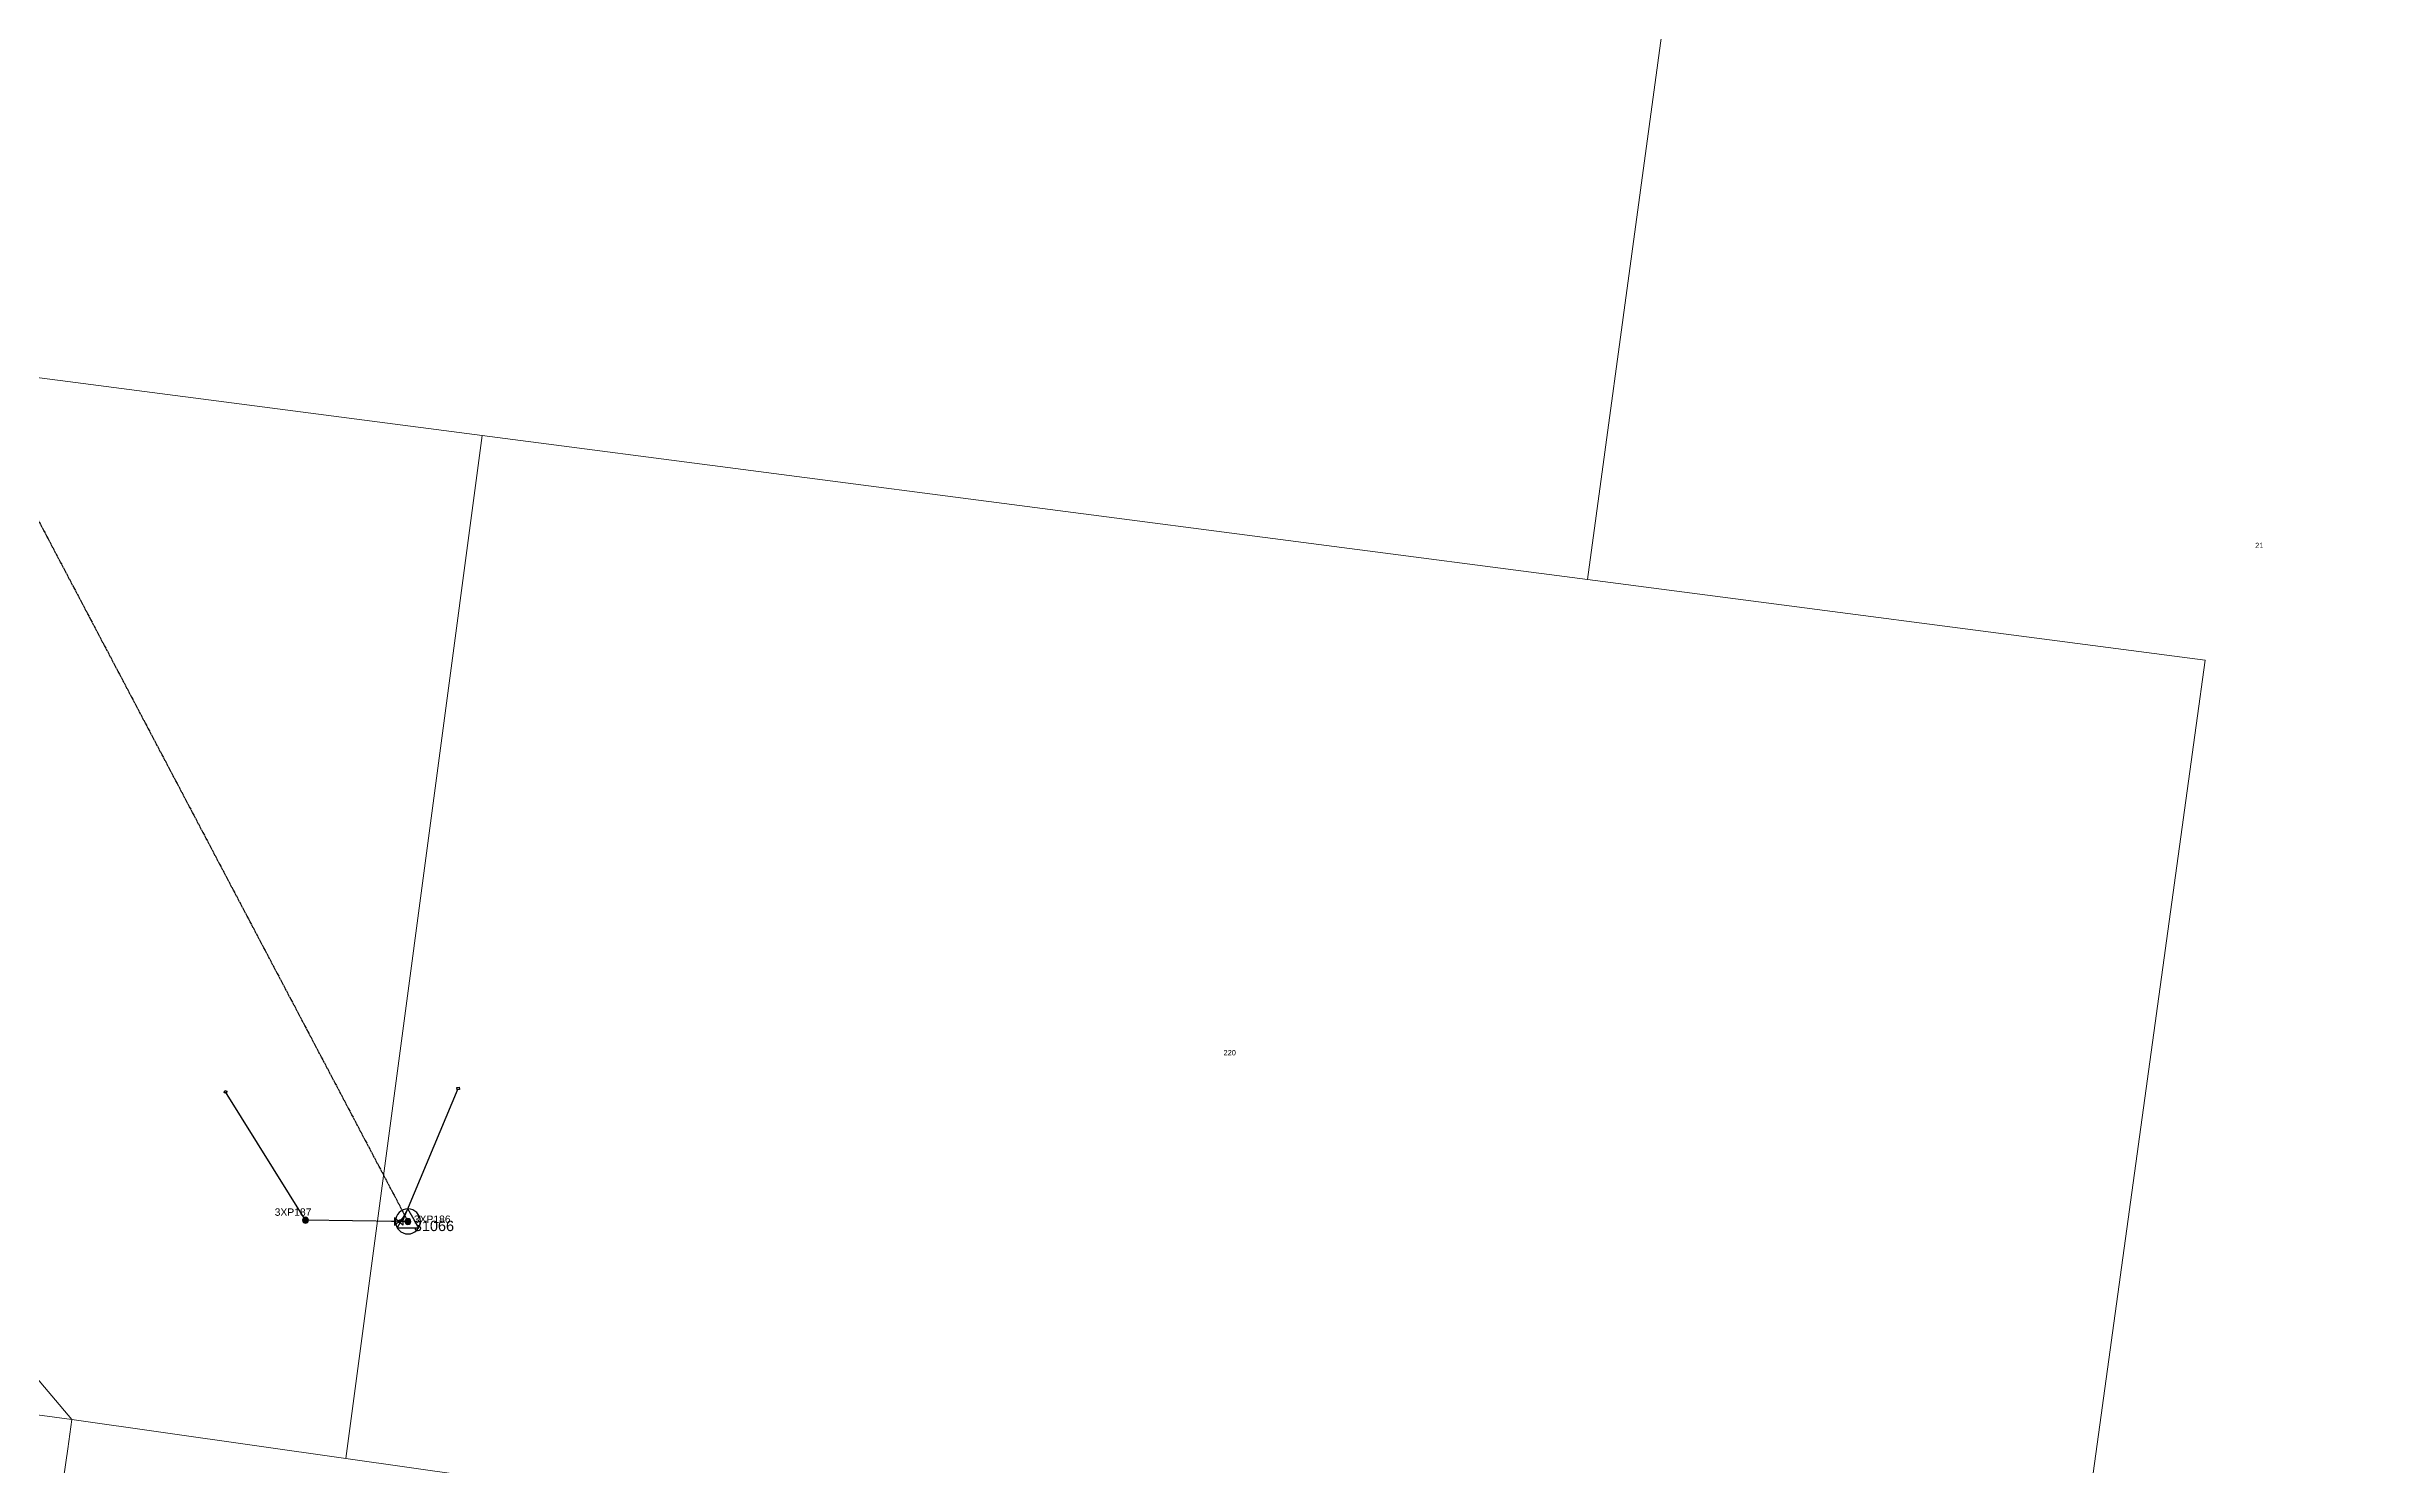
# Model space of a CAD drawing. Header units: metres. Extents: x 257881 to 262822, y 6187520 to 6191911.
# Drawn here: x 260707 to 261491, y 6188988 to 6189467 of the extents above; entities that cross this region are included whole.
import ezdxf
from ezdxf.enums import TextEntityAlignment as Align

# ---------------------------------------------------------------- set-up
doc = ezdxf.new("R2010")
doc.units = ezdxf.units.M
doc.linetypes.add('Cable Exist OH', pattern=[1, 1, 0])
doc.layers.get('0').update_dxf_attribs({"color": 6})
doc.layers.add('Cadastre Land Parcels_SP_EXT', color=8, linetype='Continuous', lineweight=5)
doc.layers.add('Cadastre Roads_SP_EXT', color=8, linetype='Continuous', lineweight=5)
for name, color, linetype in [('Equip_LV_EXT', 7, 'Continuous'), ('Mains_HV_EXT', 7, 'Continuous'), ('Mains_LV_EXT', 7, 'Continuous'), ('Services_SP_EXT', 7, 'Continuous'), ('Sub_SP_TR_HV_LV_EXT', 7, 'Continuous'), ('SupportsOH_SP_TR_HV_LV_SL_EXT', 7, 'Continuous')]:
    doc.layers.add(name, color=color, linetype=linetype)
doc.styles.add('POLE_LABEL', font='arial.ttf')
doc.styles.get("Standard").update_dxf_attribs({"font": 'arial.ttf'})

# ---------------------------------------------------------------- blocks, each defined once
blk = doc.blocks.new('SUB_POLE_EXT')
blk.add_wipeout([(0, 4.22), (0.42, 4.2), (0.83, 4.14), (1.21, 4.05), (1.62, 3.9), (1.99, 3.72), (2.35, 3.51), (2.68, 3.26), (2.99, 2.99), (3.28, 2.66), (3.52, 2.34), (3.76, 1.92), (3.9, 1.62), (4.04, 1.23), (4.18, 0.63), (4.22, 0), (4.18, -0.61), (4.06, -1.15), (3.9, -1.62), (3.58, -2.24), (3.22, -2.73), (2.97, -3.01), (2.68, -3.26), (2.36, -3.5), (2, -3.72), (1.64, -3.89), (1.25, -4.03), (0.82, -4.14), (0.42, -4.2), (0, -4.22), (-0.41, -4.2), (-0.8, -4.15), (-1.21, -4.05), (-1.62, -3.9), (-1.99, -3.73), (-2.35, -3.51), (-2.68, -3.26), (-2.96, -3.02), (-3.23, -2.72), (-3.51, -2.35), (-3.71, -2.01), (-3.91, -1.6), (-4.05, -1.21), (-4.16, -0.76), (-4.22, -0.14), (-4.21, 0.39), (-4.14, 0.83), (-4.03, 1.27), (-3.9, 1.63), (-3.71, 2.02), (-3.5, 2.37), (-3.28, 2.67), (-2.99, 2.99), (-2.68, 3.27), (-2.33, 3.52), (-1.98, 3.73), (-1.63, 3.9), (-1.2, 4.05), (-0.78, 4.15), (-0.4, 4.21)])
blk.add_line((2.16, 0.48), (2.16, 0.48, 0))
blk.add_lwpolyline([(-4.22, 0, 1), (4.22, 0, 1)], format="xyb", close=True)
blk.add_lwpolyline([(2.14, 0.52), (0, 4.22), (-3.66, -2.11), (3.66, -2.11)], close=True)
for tag, height, flags, p in [('STREET_CODE', 0.2, 9, (1.5, 0)), ('ASSET_NUM', 3.5, 8, (2, 2)), ('CONSTRUCTED_VOLTAGE', 0.2, 9, (1.5, -0.2)), ('OPERATING_VOLTAGE', 0.2, 9, (1.5, -0.6)), ('OPERATED_BY', 0.2, 9, (1.5, -0.8)), ('ORIENTATION', 0.2, 9, (1.5, -1.2)), ('OWNED_BY', 0.2, 9, (1.5, -1.4)), ('SECONDARY_VOLTAGE', 0.2, 9, (1.5, -1.6)), ('STATE', 0.2, 9, (1.5, -1.8)), ('SUBSTATION_TYPE', 0.2, 9, (1.5, -2)), ('STREETNAME', 0.2, 9, (1.5, -2.8)), ('SUBURB', 0.2, 9, (1.5, -3)), ('Z', 0.2, 1, (1.5, -3.4)), ('NO_PHASES', 0.2, 9, (1.5, -0.4)), ('MAINTAINED_BY', 0.2, 9, (1.5, -1)), ('USAGE', 0.2, 9, (1.5, -2.2)), ('LEGEND', 0.2, 9, (1.5, -2.4)), ('LOCATION', 0.2, 9, (1.5, -2.6)), ('NOTES', 0.2, 9, (1.5, -3.2))]:
    blk.add_attdef(tag, text='', height=height, dxfattribs=dict(flags=flags)).set_placement(p, align=Align.MIDDLE_LEFT)
blk = doc.blocks.new('LV_OH_LINKS_DISTFUSE_EXT')
for p, q in [((0, 0), (0.96, 0)), ((3.84, 0), (4.8, 0))]:
    blk.add_line(p, q)
blk.add_lwpolyline([(3.84, -1.2), (3.84, 1.2), (0.96, -1.2), (0.96, 1.2)], close=True)
at = {"flags": 9}
for tag, p in [('ACTUAL_STATUS', (0, 0)), ('CONSTRUCTED_VOLTAGE', (0, -0.2)), ('OPERATING_VOLTAGE', (0, -0.6)), ('ORIENTATION', (0, -0.8)), ('OWNED_BY', (0, -1)), ('STATE', (0, -1.2)), ('SWITCH_TYPE', (0, -1.4)), ('NO_PHASES', (0, -0.4)), ('USAGE', (0, -1.6)), ('NOTES', (0, -1.8))]:
    blk.add_attdef(tag, text='', height=0.2, dxfattribs=at).set_placement(p, align=Align.MIDDLE_LEFT)
at = {"flags": 1}
blk.add_attdef('Z', (0, 0), '', height=0.2, dxfattribs=at)
blk = doc.blocks.new('CCP_EXT')
blk.add_wipeout([(0, 0.57), (0.57, 0), (0, -0.57), (-0.57, 0)])
blk.add_lwpolyline([(-0.57, 0), (0, 0.57), (0.57, 0), (0, -0.57), (-0.57, 0)])
at = {"flags": 1}
blk.add_attdef('Z', (0, 0), '', height=0.2, dxfattribs=at)
at = {"flags": 9}
for tag, p in [('CCP_TYPE', (0, 0)), ('CONSTRUCTED_VOLTAGE', (0, -0.2)), ('OPERATING_VOLTAGE', (0, -0.6)), ('ORIENTATION', (0, -0.8)), ('OWNED_BY', (0, -1)), ('STATE', (0, -1.8)), ('NO_PHASES', (0, -0.4)), ('USAGE', (0, -1.2)), ('LEGEND', (0, -1.4)), ('LIFE_SUPPORT', (0, -1.6)), ('NOTES', (0, -2))]:
    blk.add_attdef(tag, text='', height=0.2, dxfattribs=at).set_placement(p, align=Align.MIDDLE_LEFT)
blk = doc.blocks.new('POLE_EXT')
blk.add_hatch(color=256).paths.add_polyline_path([(-1, 0, 1), (1, 0, 1)])
blk.add_lwpolyline([(-1, 0, 1), (1, 0, 1)], format="xyb", close=True)
for tag, height, flags, p in [('pNumber', 2.5, 8, (-17.84, 2.07)), ('OWNED_BY', 0.2, 9, (1.35, -0.4)), ('SPECIAL_USE', 0.2, 9, (1.35, -0.8)), ('STATE', 0.2, 9, (1.35, -1)), ('cLV', 0.2, 9, (1.35, -1.4)), ('hDepth', 0.2, 9, (1.35, -1.6)), ('hDia', 0.2, 9, (1.35, -1.8)), ('cHV', 0.2, 9, (1.35, -2)), ('cLinedev', 0.2, 9, (1.35, -3.4)), ('pExisting', 0.2, 9, (1.35, -3.8)), ('pFooting', 0.2, 9, (1.35, -4.4)), ('pNew', 0.2, 9, (1.35, -4.6)), ('pRelocate', 0.2, 9, (1.35, -5)), ('pRemove', 0.2, 9, (1.35, -5.2)), ('pReplace', 0.2, 9, (1.35, -5.4)), ('pStay', 0.2, 9, (1.35, -5.6)), ('pType', 0.2, 9, (1.35, -5.8)), ('cspan', 0.2, 9, (1.35, -6)), ('STREETNAME', 0.2, 9, (1.35, -6.2)), ('SUBURB', 0.2, 9, (1.35, -6.4)), ('OPERATED_BY', 0.2, 9, (1.36, -7.01)), ('PARENT', 0.2, 9, (1.35, -0.6)), ('USAGE', 0.2, 9, (1.35, -1.2)), ('LBRACKET', 0.2, 9, (1.35, -2.2)), ('LExisting', 0.2, 9, (1.35, -2.4)), ('LANTNUMBER', 0.2, 9, (1.35, -2.6)), ('LOther', 0.2, 9, (1.35, -2.8)), ('LRemove', 0.2, 9, (1.35, -3)), ('LEGEND', 0.2, 9, (1.35, -3.2)), ('LOCATION', 0.2, 9, (1.35, -3.6)), ('PFNUMBER', 0.2, 9, (1.35, -4)), ('NEWPFNUMBER', 0.2, 9, (1.35, -4.2)), ('NOTES', 0.2, 9, (1.35, -6.6)), ('MAINTAINED_BY', 0.2, 9, (1.36, -6.81))]:
    blk.add_attdef(tag, text='', height=height, dxfattribs=dict(flags=flags)).set_placement(p, align=Align.MIDDLE_LEFT)
at = {"style": 'POLE_LABEL'}
for tag, height, flags, p in [('STRUCTURE_PLANT_NUMBER', 0.2, 9, (1.35, 0.03)), ('ASSET_NUM', 2.5, 8, (2, 2)), ('STREET_CODE', 0.2, 9, (1.35, -0.2))]:
    blk.add_attdef(tag, text='', height=height, dxfattribs=dict(at, flags=flags)).set_placement(p, align=Align.MIDDLE_LEFT)
at = {"flags": 1}
blk.add_attdef('Z', (1.35, -7.33), '', height=0.2, dxfattribs=at)
blk = doc.blocks.new('CONNECTOR_NODE_EXT')
h = blk.add_hatch(color=256)
edge = h.paths.add_edge_path()
edge.add_arc((0, 0), 0.5, 0, 360)
blk.add_circle((0, 0), 0.5)
at = {"flags": 1}
blk.add_attdef('Z', (0, 0), '', height=0.2, dxfattribs=at)
at = {"flags": 9}
for tag, p in [('CONNECTOR_TYPE', (0, 0)), ('CONSTRUCTED_VOLTAGE', (0, -0.2)), ('OPERATING_VOLTAGE', (0, -0.6)), ('ORIENTATION', (0, -0.8)), ('SUBTYPE', (0, -1)), ('NO_PHASES', (0, -0.4)), ('USAGE', (0, -1.2)), ('NOTES', (0, -1.4))]:
    blk.add_attdef(tag, text='', height=0.2, dxfattribs=at).set_placement(p, align=Align.MIDDLE_LEFT)

msp = doc.modelspace()

# ---------------------------------------------------------------- linework, layer by layer
at = {"layer": 'Cadastre Land Parcels_SP_EXT', "linetype": 'Continuous'}
for points in [[(260970.63, 6190333.17), (260814.29, 6190356.16), (260797.4, 6190222.08), (260589.65, 6190247.16), (260587.71, 6190247.44), (260587.73, 6190196.71), (260586, 6190188.9), (260575.76, 6190143.35), (260522.27, 6190083.81), (260518.61, 6190079.72), (260480.57, 6190066.75), (260462.44, 6190034.87), (260457.51, 6190026.2), (260455.61, 6189971.53), (260474.83, 6189928.96), (260517.2, 6189854.57), (260545.74, 6189804.47), (260545.2, 6189800.57), (260488.03, 6189383.62), (260854.02, 6189335.98), (261227.85, 6189287.3), (261362.5, 6190275.54), (260970.63, 6190333.17)], [(261484.04, 6190257.67), (261362.5, 6190275.54), (261227.85, 6189287.3), (261436.73, 6189260.02), (261388.58, 6188909.91), (261383, 6188869.14), (261401.68, 6188866.49), (261411.4, 6188865.11), (261502.45, 6188852.17), (261509.44, 6188903.05), (261535.7, 6189093.92), (261550.84, 6189203.92), (261703.76, 6190228.06), (261484.04, 6190257.67)]]:
    msp.add_lwpolyline(points, close=True, dxfattribs=at)
at = {"layer": 'Cadastre Roads_SP_EXT', "linetype": 'Continuous'}
for points in [[(260715.28, 6189003.3), (260474.86, 6189287.6), (260473.01, 6189274.32), (260471.13, 6189260.87), (260685.37, 6189007.52), (260697.76, 6189005.77), (260715.28, 6189003.3)], [(261269.33, 6188744.26), (261279.71, 6188750.05), (261164.58, 6188870.31), (260913.51, 6188975.2), (260807.98, 6188990.14), (260715.28, 6189003.3), (260713.89, 6188993.39), (260712.48, 6188983.36), (260908.13, 6188955.64), (261152.97, 6188853.36), (261261.57, 6188739.93), (261269.33, 6188744.26)]]:
    msp.add_lwpolyline(points, close=True, dxfattribs=at)

# ---------------------------------------------------------------- block references
at = {"layer": 'Sub_SP_TR_HV_LV_EXT'}
ref = msp.add_blockref('SUB_POLE_EXT', (260828.96, 6189070.29), dxfattribs=at)
ref.add_attrib('ASSET_NUM', '31066', dxfattribs={"layer": '0', "height": 3.5}).set_placement((260830.96, 6189070.54), align=Align.TOP_LEFT)
at = {"layer": 'SupportsOH_SP_TR_HV_LV_SL_EXT'}
ref = msp.add_blockref('POLE_EXT', (260794.32, 6189070.7), dxfattribs=at)
ref.add_attrib('ASSET_NUM', '3XP187', dxfattribs={"layer": '0', "height": 2.5, "style": 'POLE_LABEL'}).set_placement((260796.32, 6189071.45), align=Align.BOTTOM_RIGHT)

# ---------------------------------------------------------------- texts
at = {"layer": 'Cadastre Land Parcels_SP_EXT'}
for s, p in [('21', (261453.69, 6189297.87)), ('220', (261104.78, 6189126.42))]:
    msp.add_text(s, height=1.8, dxfattribs=at).set_placement(p)

# ---------------------------------------------------------------- next in the draw order: linework, layer by layer
at = {"layer": 'Cadastre Land Parcels_SP_EXT', "linetype": 'Continuous'}
for points in [[(260854.02, 6189335.98), (260488.03, 6189383.62), (260474.86, 6189287.6), (260715.28, 6189003.3), (260807.98, 6188990.14), (260854.02, 6189335.98)], [(261227.85, 6189287.3), (260854.02, 6189335.98), (260807.98, 6188990.14), (260913.51, 6188975.2), (261388.58, 6188909.91), (261436.73, 6189260.02), (261227.85, 6189287.3)]]:
    msp.add_lwpolyline(points, close=True, dxfattribs=at)
at = {"layer": 'Mains_LV_EXT', "linetype": 'Cable Exist OH'}
msp.add_lwpolyline([(260828.96, 6189070.29), (260826.16, 6189070.29)], dxfattribs=at)
at = {"layer": 'Services_SP_EXT'}
msp.add_lwpolyline([(260826.16, 6189070.29), (260794.32, 6189070.7)], dxfattribs=at)

# ---------------------------------------------------------------- next in the draw order: block references
at = {"layer": 'Equip_LV_EXT', "rotation": 179.9700827028551}
msp.add_blockref('LV_OH_LINKS_DISTFUSE_EXT', (260828.24, 6189070.27), dxfattribs=at)
at = {"layer": 'Equip_LV_EXT'}
msp.add_blockref('CONNECTOR_NODE_EXT', (260826.16, 6189070.29), dxfattribs=at)
at = {"layer": 'SupportsOH_SP_TR_HV_LV_SL_EXT'}
ref = msp.add_blockref('POLE_EXT', (260828.96, 6189070.29), dxfattribs=at)
ref.add_attrib('ASSET_NUM', '3XP186', dxfattribs={"layer": '0', "height": 2.5, "style": 'POLE_LABEL'}).set_placement((260830.96, 6189071.04), align=Align.MIDDLE_LEFT)

# ---------------------------------------------------------------- next in the draw order: block references
at = {"layer": 'Services_SP_EXT'}
for p, rotation in [((260767.28, 6189114.08), 121.8721922545424), ((260845.91, 6189115.18), 233.0901821097212)]:
    msp.add_blockref('CCP_EXT', p, dxfattribs=dict(at, rotation=rotation))

# ---------------------------------------------------------------- next in the draw order: linework, layer by layer
at = {"layer": 'Mains_HV_EXT', "linetype": 'Cable Exist OH'}
msp.add_lwpolyline([(260433.54, 6189776.58), (260523.27, 6189758.91), (260521, 6189654.14), (260828.96, 6189070.29)], dxfattribs=at)
at = {"layer": 'Services_SP_EXT'}
for points in [[(260794.32, 6189070.7), (260767.28, 6189114.08)], [(260827.14, 6189070.32), (260845.91, 6189115.18)]]:
    msp.add_lwpolyline(points, dxfattribs=at)

doc.saveas('drawing.dxf')
